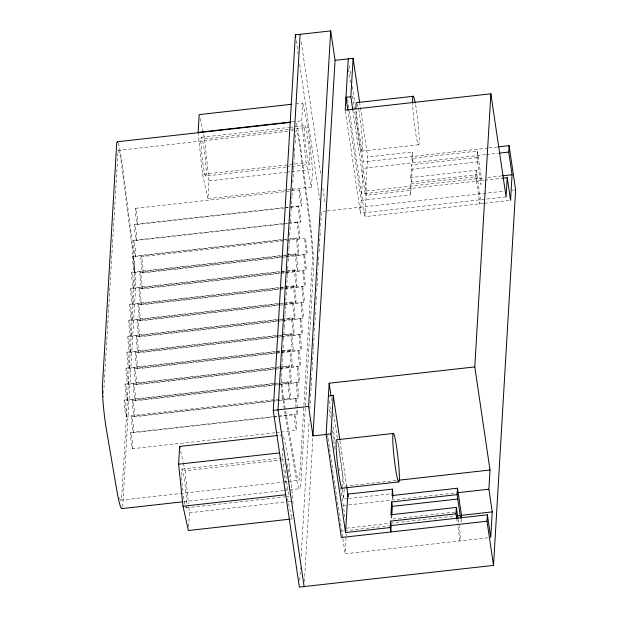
<?xml version="1.0" encoding="UTF-8"?>
<svg xmlns="http://www.w3.org/2000/svg" width="618" height="618" viewBox="0 0 618 618"><rect width="100%" height="100%" fill="white"/><g stroke="black" fill="none" stroke-linecap="round" stroke-linejoin="round"><path stroke-width="0.46" stroke-dasharray="3.09 2.32" d="M188.621 526.775L189.448 512.755L188.652 505.115M286.559 189.873L207.934 198.664L208.977 180.912L204.604 138.88L203.353 133.272M281.893 367.965L281.522 375.42A20.966 1.63 83.6 0 0 283.299 397.343L296.486 474.037A38.424 2.99 83.6 0 0 299.097 480.109L299.715 476.555L303.855 406.204M281.955 367.007L282.689 354.523M282.743 353.566L283.307 343.963M283.538 340.116L284.21 328.598M284.272 327.64L285.006 315.157M285.06 314.191L285.624 304.589M285.848 300.75L286.528 289.232M286.59 288.266L287.324 275.782M287.378 274.825L287.942 265.222M288.166 261.383L288.845 249.857M288.9 248.899L289.471 239.297M289.695 235.458L290.259 225.856M290.483 222.016L291.163 210.491M291.217 209.533L291.959 197.049M292.013 196.084L292.577 186.481M292.801 182.642L293.48 171.124M293.535 170.159L294.268 157.675M294.33 156.717L294.894 147.115M295.118 143.276L295.744 132.715M282.449 447.95L282.171 452.623L285.454 484.141M292.314 189.232L311.495 187.084L306.072 162.804L301.7 120.773L302.743 103.021L293.156 104.094M290.043 519.143L291.966 518.935L292.183 515.196M292.839 503.979L293.009 501.183L288.637 459.143L283.214 434.863L278.424 435.404M311.495 187.084L312.538 169.332L308.166 127.3L302.743 103.021M303.909 405.238L312.306 262.619L312.337 255.118A38.424 2.99 83.6 0 0 310.707 232.43L299.923 147.084A23.507 1.831 83.6 0 0 296.285 130.313L295.852 131.989M299.745 580.356L300.479 567.842M301.159 556.285L309.154 420.51M309.834 408.954L310.344 400.286M310.568 396.439L311.14 386.806M311.194 385.848L311.874 374.292M312.098 370.437L312.669 360.812M312.723 359.846L313.457 347.331M313.519 346.366L314.199 334.809M314.423 330.954L314.987 321.329M315.049 320.363L315.728 308.807M315.952 304.96L316.524 295.327M316.748 291.48L317.312 281.847M317.374 280.881L318.054 269.332M318.278 265.477L318.842 255.852M319.073 251.997L319.637 242.364M319.691 241.406L320.371 229.85M320.603 225.995L321.167 216.37M321.221 215.404L321.453 211.557L325.269 211.124M304.411 581.754L312.909 437.312M347.679 498.633L343.631 499.089L344.326 487.2M506.088 196.879L360.456 213.164L361.213 200.356L348.104 111.595M476.478 181.113L476.857 174.709L411.441 182.024L410.785 177.605L476.2 170.29L475.829 176.694L410.406 184.009L410.035 190.406L365.416 195.396L367.671 156.987L359.83 103.863M487.934 537.807L345.099 553.774L346.103 536.71M346.157 535.76L346.265 533.859M483.554 203.376L364.937 216.64L366.443 191.032L352.245 94.863M410.785 177.605L411.542 164.805L476.957 157.49L477.335 151.086L411.92 158.401L412.569 162.82L412.948 156.416L412.291 152.005L367.671 156.987M411.92 158.401L412.291 152.005M455.118 512.059L391.596 519.166L391.758 516.416M392.94 496.3L392.731 499.962L392.206 496.424M361.213 200.356L410.684 194.824L411.063 188.428L410.406 184.009M411.441 182.024L412.191 169.224L411.542 164.805M477.984 155.504L477.606 161.908L412.191 169.224M461.275 518.981L461.121 521.723L460.696 518.888M287.671 131.271L118.077 150.444L103.523 395.319A20.966 1.63 83.6 0 0 103.554 397.289M292.113 121.846L301.7 120.773M201.538 137.235L288.799 127.478M289.757 127.37L305.099 125.655M204.604 138.88L308.166 127.3M291.503 130.846L293.411 130.63M361.785 151.116L418.417 144.782M198.139 132.352L202.511 174.384L306.072 162.804M205.578 176.03A19.598 1.53 83.6 0 0 204.04 148.436A19.598 1.53 83.6 0 0 201.059 145.423A19.598 1.53 83.6 0 0 205.578 176.03L286.126 167.022M287.084 166.922L290.916 166.489M291.874 166.381L309.139 164.45A19.598 1.53 83.6 0 0 307.602 136.856A19.598 1.53 83.6 0 0 304.62 133.843A19.598 1.53 83.6 0 0 309.139 164.45M488.158 148.011L363.469 161.947L355.86 110.413M489.108 147.903L497.675 146.945M208.977 180.912L285.686 172.337M286.644 172.229L290.483 171.796M291.441 171.688L312.538 169.332M485.439 154.67L363.098 168.351L361.584 193.959L483.933 180.278M486.366 154.57L498.479 153.218M287.517 189.765L291.356 189.34M135.659 208.312L299.645 189.981M366.443 191.032L484.126 177.876M487.857 177.459L501.831 175.898M484.86 180.178L502.565 178.193M134.716 224.295L298.703 205.964M137.343 224.481A8.165 0.633 83.6 0 0 136.702 212.986A8.165 0.633 83.6 0 0 135.458 211.727A8.165 0.633 83.6 0 0 137.343 224.481L284.064 208.073M285.022 207.972L301.321 206.149A8.165 0.633 83.6 0 0 300.68 194.647A8.165 0.633 83.6 0 0 299.444 193.395A8.165 0.633 83.6 0 0 301.321 206.149M327.185 210.916L504.149 191.124M511.797 190.274L514.67 189.95M133.774 240.278L282.418 223.662M283.376 223.554L297.76 221.947M136.4 240.464A8.165 0.633 83.6 0 0 135.759 228.961A8.165 0.633 83.6 0 0 134.515 227.71A8.165 0.633 83.6 0 0 136.4 240.464L287.918 223.523M288.876 223.415L300.387 222.125A8.165 0.633 83.6 0 0 299.745 210.63A8.165 0.633 83.6 0 0 298.502 209.378A8.165 0.633 83.6 0 0 300.387 222.125M484.489 203.268L508.707 200.564M132.839 256.261L286.273 239.104M290.105 238.672L296.818 237.922M135.458 256.447A8.165 0.633 83.6 0 0 134.817 244.944A8.165 0.633 83.6 0 0 133.573 243.693A8.165 0.633 83.6 0 0 135.458 256.447L286.976 239.506M287.934 239.398L299.444 238.108A8.165 0.633 83.6 0 0 298.803 226.613A8.165 0.633 83.6 0 0 297.559 225.354A8.165 0.633 83.6 0 0 299.444 238.108M141.159 256.74L305.145 238.409M131.897 272.244L295.883 253.905M134.515 272.422A8.165 0.633 83.6 0 0 133.882 260.927A8.165 0.633 83.6 0 0 132.638 259.676A8.165 0.633 83.6 0 0 134.515 272.422L298.502 254.091A8.165 0.633 83.6 0 0 297.861 242.596A8.165 0.633 83.6 0 0 296.617 241.337A8.165 0.633 83.6 0 0 298.502 254.091M140.216 272.723L304.203 254.392M142.843 272.909A8.165 0.633 83.6 0 0 142.202 261.414A8.165 0.633 83.6 0 0 140.958 260.155A8.165 0.633 83.6 0 0 142.843 272.909L280.935 257.474M281.893 257.366L285.725 256.933M286.69 256.825L306.822 254.577A8.165 0.633 83.6 0 0 306.188 243.075A8.165 0.633 83.6 0 0 304.944 241.823A8.165 0.633 83.6 0 0 306.822 254.577M130.954 288.22L294.94 269.888M133.581 288.405A8.165 0.633 83.6 0 0 132.94 276.91A8.165 0.633 83.6 0 0 131.696 275.651A8.165 0.633 83.6 0 0 133.581 288.405L280.302 272.005M281.26 271.897L297.559 270.074A8.165 0.633 83.6 0 0 296.918 258.579A8.165 0.633 83.6 0 0 295.682 257.32A8.165 0.633 83.6 0 0 297.559 270.074M139.282 288.706L280.248 272.947M281.205 272.839L303.26 270.375M141.901 288.892A8.165 0.633 83.6 0 0 141.259 277.397A8.165 0.633 83.6 0 0 140.016 276.138A8.165 0.633 83.6 0 0 141.901 288.892L279.993 273.45M280.951 273.341L284.79 272.917M285.748 272.808L305.887 270.56A8.165 0.633 83.6 0 0 305.246 259.058A8.165 0.633 83.6 0 0 304.002 257.806A8.165 0.633 83.6 0 0 305.887 270.56M130.012 304.203L293.998 285.871M132.638 304.388A8.165 0.633 83.6 0 0 131.997 292.893A8.165 0.633 83.6 0 0 130.753 291.634A8.165 0.633 83.6 0 0 132.638 304.388L279.359 287.988M280.317 287.88L284.156 287.447M285.114 287.339L296.625 286.057A8.165 0.633 83.6 0 0 295.983 274.554A8.165 0.633 83.6 0 0 294.74 273.303A8.165 0.633 83.6 0 0 296.625 286.057M138.339 304.689L279.305 288.93M280.263 288.822L284.102 288.39M285.06 288.282L302.318 286.35M140.958 304.875A8.165 0.633 83.6 0 0 140.317 293.372A8.165 0.633 83.6 0 0 139.081 292.121A8.165 0.633 83.6 0 0 140.958 304.875L279.05 289.433M280.008 289.324L283.847 288.9M284.805 288.791L304.944 286.536A8.165 0.633 83.6 0 0 304.303 275.041A8.165 0.633 83.6 0 0 303.059 273.789A8.165 0.633 83.6 0 0 304.944 286.536M129.077 320.186L277.714 303.569M278.672 303.461L293.056 301.854M131.696 320.371A8.165 0.633 83.6 0 0 131.055 308.876A8.165 0.633 83.6 0 0 129.811 307.617A8.165 0.633 83.6 0 0 131.696 320.371L283.214 303.43M284.172 303.322L295.682 302.032A8.165 0.633 83.6 0 0 295.041 290.537A8.165 0.633 83.6 0 0 293.797 289.286A8.165 0.633 83.6 0 0 295.682 302.032M137.397 320.672L283.16 304.373M284.118 304.265L301.383 302.333M140.023 320.858A8.165 0.633 83.6 0 0 139.382 309.355A8.165 0.633 83.6 0 0 138.138 308.104A8.165 0.633 83.6 0 0 140.023 320.858L304.002 302.519A8.165 0.633 83.6 0 0 303.361 291.024A8.165 0.633 83.6 0 0 302.117 289.765A8.165 0.633 83.6 0 0 304.002 302.519M128.135 336.169L281.569 319.012M282.526 318.903L292.121 317.83M130.753 336.354A8.165 0.633 83.6 0 0 130.12 324.852A8.165 0.633 83.6 0 0 128.876 323.6A8.165 0.633 83.6 0 0 130.753 336.354L294.74 318.015A8.165 0.633 83.6 0 0 294.098 306.52A8.165 0.633 83.6 0 0 292.855 305.269A8.165 0.633 83.6 0 0 294.74 318.015M136.454 336.648L300.441 318.316M139.081 336.833A8.165 0.633 83.6 0 0 138.44 325.338A8.165 0.633 83.6 0 0 137.196 324.087A8.165 0.633 83.6 0 0 139.081 336.833L277.173 321.399M278.131 321.29L303.059 318.502A8.165 0.633 83.6 0 0 302.426 307.007A8.165 0.633 83.6 0 0 301.182 305.748A8.165 0.633 83.6 0 0 303.059 318.502M127.192 352.152L291.178 333.813M129.819 352.33A8.165 0.633 83.6 0 0 129.177 340.835A8.165 0.633 83.6 0 0 127.934 339.583A8.165 0.633 83.6 0 0 129.819 352.33L293.797 333.998A8.165 0.633 83.6 0 0 293.156 322.503A8.165 0.633 83.6 0 0 291.92 321.244A8.165 0.633 83.6 0 0 293.797 333.998M135.52 352.631L299.498 334.299M138.138 352.816A8.165 0.633 83.6 0 0 137.497 341.321A8.165 0.633 83.6 0 0 136.254 340.062A8.165 0.633 83.6 0 0 138.138 352.816L276.231 337.382M277.188 337.274L281.028 336.841M281.986 336.733L302.125 334.485A8.165 0.633 83.6 0 0 301.484 322.982A8.165 0.633 83.6 0 0 300.24 321.731A8.165 0.633 83.6 0 0 302.125 334.485M126.25 368.127L290.236 349.796M128.876 368.313A8.165 0.633 83.6 0 0 128.235 356.818A8.165 0.633 83.6 0 0 126.991 355.566A8.165 0.633 83.6 0 0 128.876 368.313L275.597 351.912M276.555 351.804L292.862 349.981A8.165 0.633 83.6 0 0 292.221 338.486A8.165 0.633 83.6 0 0 290.978 337.227A8.165 0.633 83.6 0 0 292.862 349.981M134.577 368.614L275.543 352.855M276.501 352.747L298.556 350.282M137.196 368.799A8.165 0.633 83.6 0 0 136.555 357.304A8.165 0.633 83.6 0 0 135.319 356.045A8.165 0.633 83.6 0 0 137.196 368.799L280.085 352.824M281.043 352.716L301.182 350.468A8.165 0.633 83.6 0 0 300.541 338.965A8.165 0.633 83.6 0 0 299.297 337.714A8.165 0.633 83.6 0 0 301.182 350.468M125.315 384.11L273.952 367.494M277.791 367.061L289.294 365.779M127.934 384.296A8.165 0.633 83.6 0 0 127.293 372.801A8.165 0.633 83.6 0 0 126.049 371.542A8.165 0.633 83.6 0 0 127.934 384.296L274.655 367.895M275.613 367.787L279.452 367.355M280.41 367.246L291.92 365.964A8.165 0.633 83.6 0 0 291.279 354.462A8.165 0.633 83.6 0 0 290.035 353.21A8.165 0.633 83.6 0 0 291.92 365.964M133.635 384.597L279.398 368.297M280.356 368.189L297.621 366.265M136.261 384.782A8.165 0.633 83.6 0 0 135.62 373.28A8.165 0.633 83.6 0 0 134.376 372.028A8.165 0.633 83.6 0 0 136.261 384.782L279.143 368.807M280.101 368.699L300.24 366.443A8.165 0.633 83.6 0 0 299.599 354.948A8.165 0.633 83.6 0 0 298.355 353.697A8.165 0.633 83.6 0 0 300.24 366.443M124.372 400.093L273.009 383.477M273.975 383.369L277.806 382.936M281.646 382.511L288.359 381.762M126.991 400.279A8.165 0.633 83.6 0 0 126.358 388.784A8.165 0.633 83.6 0 0 125.114 387.525A8.165 0.633 83.6 0 0 126.991 400.279L278.509 383.338M279.467 383.23L290.978 381.947A8.165 0.633 83.6 0 0 290.336 370.445A8.165 0.633 83.6 0 0 289.093 369.193A8.165 0.633 83.6 0 0 290.978 381.947M132.692 400.58L296.679 382.241M135.319 400.765A8.165 0.633 83.6 0 0 134.678 389.263A8.165 0.633 83.6 0 0 133.434 388.011A8.165 0.633 83.6 0 0 135.319 400.765L299.297 382.426A8.165 0.633 83.6 0 0 298.664 370.931A8.165 0.633 83.6 0 0 297.42 369.672A8.165 0.633 83.6 0 0 299.297 382.426M126.057 416.262A8.165 0.633 83.6 0 0 125.415 404.759A8.165 0.633 83.6 0 0 124.172 403.508A8.165 0.633 83.6 0 0 126.057 416.262L290.035 397.922A8.165 0.633 83.6 0 0 289.394 386.428A8.165 0.633 83.6 0 0 288.158 385.176A8.165 0.633 83.6 0 0 290.035 397.922M131.758 416.555L295.736 398.224M134.376 416.741A8.165 0.633 83.6 0 0 133.735 405.246A8.165 0.633 83.6 0 0 132.491 403.994A8.165 0.633 83.6 0 0 134.376 416.741L272.468 401.306M273.426 401.198L298.363 398.409A8.165 0.633 83.6 0 0 297.721 386.914A8.165 0.633 83.6 0 0 296.478 385.655A8.165 0.633 83.6 0 0 298.363 398.409M130.815 432.538L272.739 416.671M273.697 416.563L277.536 416.138M278.494 416.03L294.794 414.207M133.434 432.724A8.165 0.633 83.6 0 0 132.793 421.229A8.165 0.633 83.6 0 0 131.557 419.97A8.165 0.633 83.6 0 0 133.434 432.724L272.484 417.181M273.45 417.073L297.42 414.392M132.499 448.707A8.165 0.633 83.6 0 0 131.858 437.212A8.165 0.633 83.6 0 0 130.614 435.953A8.165 0.633 83.6 0 0 132.499 448.707L275.381 432.731M276.339 432.623L280.178 432.198M281.136 432.09L296.478 430.375A8.165 0.633 83.6 0 0 295.837 418.873A8.165 0.633 83.6 0 0 294.593 417.621A8.165 0.633 83.6 0 0 296.478 430.375M182.009 469.077L283.654 457.714M183.407 463.253L185.076 470.723L285.755 459.468M286.713 459.359L288.637 459.143M120.78 500.178L282.511 482.094M283.469 481.994L287.293 481.561M288.251 481.453L298.78 480.279M183.909 501.677L283.438 490.545M284.396 490.437L299.707 488.73M396.123 480.503L344.38 486.289L337.76 441.43M186.049 507.88L284.813 496.833M285.771 496.725L289.61 496.3A19.598 1.53 83.6 0 1 285.4 470.198M189.448 512.755L287.254 501.824M288.212 501.716L292.051 501.283M348.482 498.548L391.209 493.767M343.253 505.493L458.147 492.646M346.605 528.174L389.688 523.353M390.646 523.245L454.794 516.076M341.746 531.094L343.647 530.885M344.605 530.777L389.317 525.779M287.378 498.386L291.966 518.935M200.016 118.332L203.144 132.345M202.511 174.384L207.934 198.664M180.695 451.117L183.198 462.318M477.335 151.086L481.337 178.185L480.959 184.589L476.957 157.49M476.2 170.29L480.201 197.389L479.831 203.793L475.829 176.694M410.035 190.406L410.684 194.824M458.131 519.406L460.364 534.531L459.985 540.928L457.475 523.917M456.64 518.247L457.335 522.975M349.24 65.554L350.645 75.102M352.337 86.551L354.732 102.773M348.436 69.092L350.692 84.365M352.808 110.019L365.416 195.396M347.633 99.475L349.185 109.973M349.325 110.923L364.937 216.64M345.377 111.039L360.456 213.164M390.947 514.748L391.596 519.166M301.26 41.962L321.005 175.682M322.843 188.096L325.238 204.334M296.207 40.579L298.177 53.951M299.73 64.457L319.761 200.093M339.985 441.005L346.713 486.536M331.279 397.529L331.843 401.345M333.674 413.751L337.621 440.472M329.116 400.788L330.947 413.195M332.917 426.551L335.319 442.782M339.12 468.544L339.406 470.46M342.217 489.549L343.631 499.089M329.023 409.093L330.568 419.591M332.121 430.089L335.219 451.086M340.58 487.355L345.346 519.668M327.656 435.659L327.934 437.567M328.073 438.517L329.487 448.065M329.626 449.016L331.039 458.564M331.178 459.514L332.584 469.062M332.723 470.012L334.137 479.56M334.276 480.51L342.727 537.714M342.866 538.657L345.099 553.774M285.848 487.965L286.049 489.873M185.076 470.723L188.552 504.157M186.636 506.15A19.598 1.53 83.6 0 1 185.531 506.768M184.913 504.412A19.598 1.53 83.6 0 1 183.098 493.473M182.781 490.986A19.598 1.53 83.6 0 1 182.302 486.737M182.217 485.902A19.598 1.53 83.6 0 1 182.874 471.418A19.598 1.53 83.6 0 1 186.675 503.423M337.536 441.144A24.496 1.908 83.6 0 1 341.221 462.99A24.496 1.908 83.6 0 1 342.681 486.088M296.107 407.702A8.165 0.633 83.6 0 1 295.875 398.471A8.165 0.633 83.6 0 1 297.652 411.542A8.165 0.633 83.6 0 1 296.377 409.719M357.382 104.002A24.496 1.908 83.6 0 1 362.202 137.961A24.496 1.908 83.6 0 1 360.425 147.022A24.496 1.908 83.6 0 1 356.038 110.854M285.037 464.682A19.598 1.53 83.6 0 1 284.96 462.797M287.378 464.412A19.598 1.53 83.6 0 1 287.934 467.795M288.181 469.479A19.598 1.53 83.6 0 1 288.73 473.558M288.93 475.242A19.598 1.53 83.6 0 1 289.224 477.799M415.628 104.921A24.496 1.908 83.6 0 1 419.197 139.22A24.496 1.908 83.6 0 1 416.153 136.145A24.496 1.908 83.6 0 1 412.585 101.846M296.192 123.106A32.02 2.495 83.6 0 1 300.294 144.697L309.68 217.791A46.929 3.654 83.6 0 1 313.442 270.074L300.835 484.404A46.929 3.654 83.6 0 1 294.809 470.429L284.628 410.993A29.479 2.294 83.6 0 1 281.182 383.755M118.293 150.213A23.507 1.831 83.6 0 1 121.931 166.991L132.708 252.329A38.424 2.99 83.6 0 1 134.345 275.018L134.307 282.519L121.715 496.455L121.105 500.008A38.424 2.99 83.6 0 1 119.019 496.092M118.192 143.013A32.02 2.495 83.6 0 1 122.302 164.597L131.688 237.691A46.929 3.654 83.6 0 1 135.45 289.973L122.835 504.311A46.929 3.654 83.6 0 1 122.418 507.625"/><path stroke-width="0.93" d="M289.085 519.251L188.405 530.514L182.982 506.235L178.61 464.195L179.653 446.443L277.459 435.512M498.633 146.837L509.101 145.67L515.628 189.842L493.527 565.393L299.351 587.1L273.256 410.398L295.358 34.855L330.707 30.9L335.056 60.348L312.947 435.899L331.001 433.882L333.264 395.474L328.413 396.014M300.132 34.314L278.03 409.865L304.126 586.567M312.947 435.899L308.606 406.443L330.707 30.9M348.251 58.872L345.238 110.089L490.87 93.805L474.794 366.93L329.162 383.214L326.149 434.423L341.368 537.498L486.999 521.213L487.378 514.817L391.217 525.563L390.846 531.967L390.19 527.548L390.568 521.144L455.984 513.836L456.362 507.432L390.947 514.748L391.696 501.94L457.119 494.632L457.49 488.228L392.075 495.543L392.453 489.139L347.834 494.13L345.57 532.538L390.19 527.548M352.808 110.019L350.846 96.74L353.102 58.331L335.056 60.348M391.812 515.505L392.353 506.358L391.696 501.94M392.94 496.3L392.453 489.139M461.329 518.069L461.491 515.327L457.49 488.228M487.378 514.817L490.731 537.498L492.237 511.889L488.884 489.209L490.012 470.004L474.794 366.93M502.565 178.193L507.224 177.675L506.088 196.879L490.87 93.805M507.224 177.675L510.568 200.356L512.075 174.747L508.73 152.067L509.101 145.67M350.846 96.74L345.987 97.281L347.965 110.645M291.24 104.303L199.181 114.6L198.139 132.352L291.155 121.955M413.372 96.284L356.733 102.619A24.496 1.908 83.6 0 0 355.953 108.181M117.35 141.754L290.56 122.387M499.414 153.109L508.73 152.067M502.758 175.79L512.075 174.747M273.256 410.398L308.606 406.443M393.527 433.419L336.895 439.753A24.496 1.908 83.6 0 0 337.613 465.014A24.496 1.908 83.6 0 0 342.411 487.988M178.61 464.195L279.297 452.94M121.707 508.629L182.959 501.785M398.996 480.178L490.012 470.004M341.939 488.251L398.579 481.924A24.496 1.908 83.6 0 0 396.656 447.432A24.496 1.908 83.6 0 0 392.924 443.662A24.496 1.908 83.6 0 0 398.579 481.924M182.982 506.235L285.586 494.763M458.147 492.646L488.884 489.209M392.353 506.358L457.768 499.043M456.71 515.86L460.534 515.435M461.491 515.327L492.237 511.889M179.653 446.443L180.07 448.313M486.999 521.213L493.527 565.393M457.119 494.632L460.557 517.946M456.362 507.432L457.992 518.463M455.984 513.836L456.64 518.247M353.102 58.331L359.691 102.92M390.568 521.144L391.217 525.563M295.358 34.855L295.783 37.713M333.264 395.474L339.846 440.055M346.852 487.486L348.228 496.779M329.162 383.214L330.993 395.62M331.001 433.882L345.57 532.538M412.585 101.846A24.496 1.908 83.6 0 1 415.288 103.059M122.101 508.421A46.929 3.654 83.6 0 1 116.817 490.329L106.628 430.893A29.479 2.294 83.6 0 1 102.418 386.157L116.632 144.705A32.02 2.495 83.6 0 1 117.737 142.055"/></g></svg>
